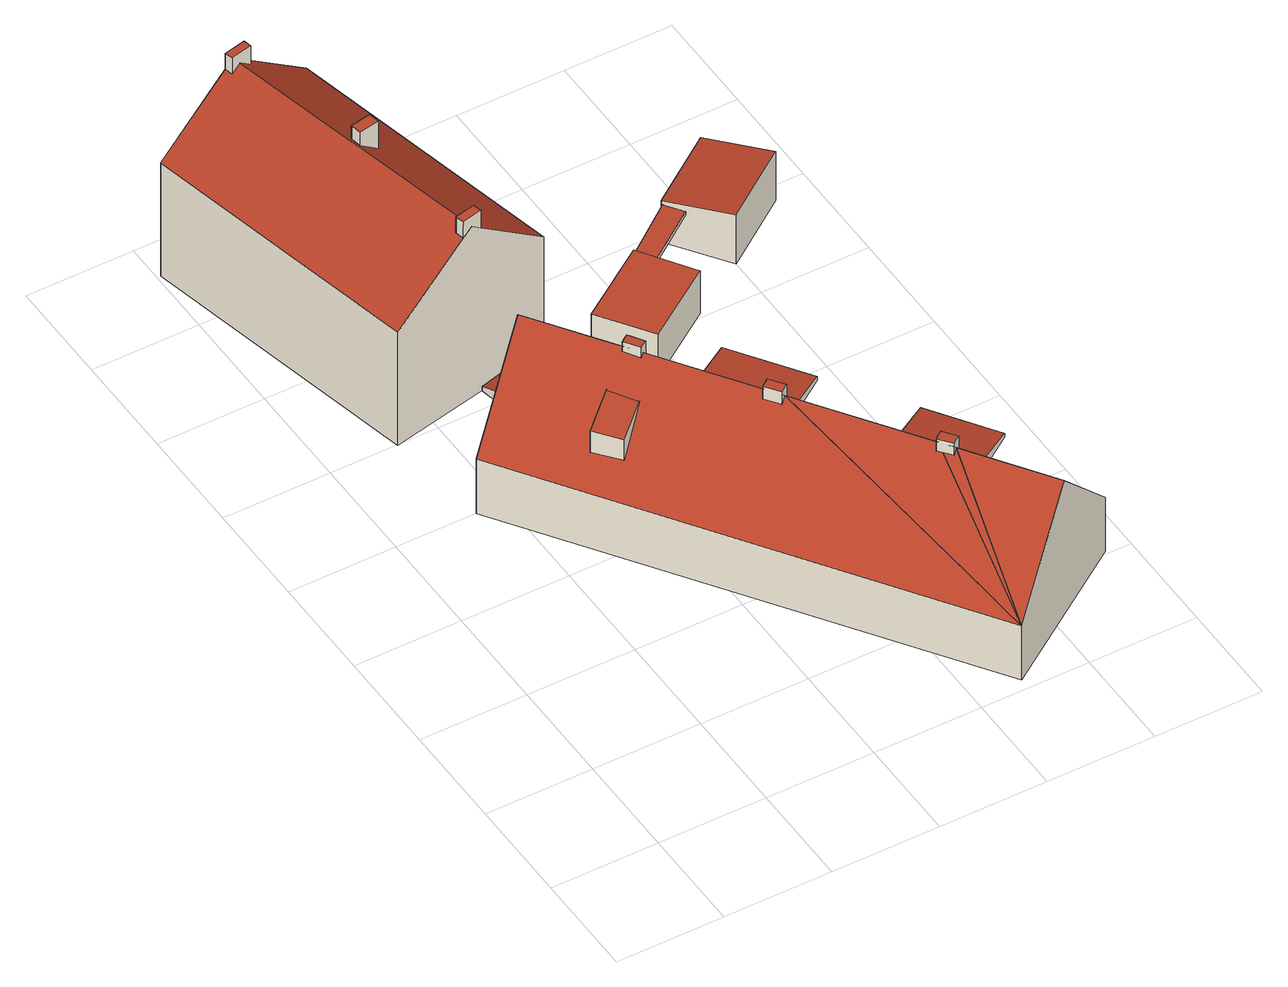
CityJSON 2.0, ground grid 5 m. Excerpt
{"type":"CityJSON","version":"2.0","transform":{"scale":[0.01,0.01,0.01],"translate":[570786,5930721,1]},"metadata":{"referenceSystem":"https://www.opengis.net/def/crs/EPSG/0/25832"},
"CityObjects":{
"building1":{"type":"Building","attributes":{"Grundfläche 2D":"108.059187","Grundhöhe NN":"1.231"},"children":["building1-1","building1-2","building1-3"],"geometry":[{"type":"Solid","lod":"3","boundaries":[[[[0,1,2,3,4,5,6,7,8,9]],[[0,10,11,12,13,5,4,3,2,1]],[[11,10,0,9,8,14,15]],[[12,11,15,16]],[[7,6,5,13,12,16,17]],[[8,7,17,14]],[[15,14,17,16]]]],"semantics":{"surfaces":[{"type":"RoofSurface"},{"type":"WallSurface"},{"type":"GroundSurface"}],"values":[[0,0,1,1,1,1,2]]}}]},
"building1-1":{"type":"BuildingInstallation","parents":["building1"],"geometry":[{"type":"MultiSurface","lod":"3","boundaries":[[[18,19,20,21,22,23]],[[20,19,24,25]],[[21,20,25,26]],[[27,23,22,21,26,28]],[[24,19,18,23,27,29]]],"semantics":{"surfaces":[{"type":"RoofSurface"},{"type":"WallSurface"}],"values":[0,1,1,1,1]}}]},
"building1-2":{"type":"BuildingInstallation","parents":["building1"],"geometry":[{"type":"MultiSurface","lod":"3","boundaries":[[[30,31,32,33,34,35]],[[30,35,10,36]],[[31,30,36,37]],[[32,31,37,1]],[[33,32,1,38]],[[34,33,38,9]],[[34,9,0,10,35]]],"semantics":{"surfaces":[{"type":"RoofSurface"},{"type":"WallSurface"}],"values":[0,1,1,1,1,1,1]}}]},
"building1-3":{"type":"BuildingInstallation","parents":["building1"],"geometry":[{"type":"MultiSurface","lod":"3","boundaries":[[[39,40,41,42,43,44]],[[41,13,5,6,42]],[[43,42,6,45]],[[45,46,4,47,40,39,44,43]],[[41,40,47,13]]],"semantics":{"surfaces":[{"type":"RoofSurface"},{"type":"WallSurface"}],"values":[0,1,1,1,1]}}]},
"building2":{"type":"Building","attributes":{"Grundfläche 2D":"192.296216","Grundhöhe NN":"1.295"},"children":["building2-1","building2-2","building2-3","building2-4","building2-5","building2-6","building2-7","building2-8","building2-9","building2-10"],"geometry":[{"type":"MultiSurface","lod":"3","boundaries":[[[48,49,50]],[[51,52,53,54,55,56,57,58,59,60,61,62,48,50,63]],[[64,65,49,48]],[[66,67,68,69,63,49,65,70,71]],[[68,67,69]],[[71,57,56]],[[71,56,55]],[[71,55,54]],[[71,54,53]],[[71,53,52]],[[66,52,67]],[[71,52,66]],[[51,67,52]],[[49,72,50]],[[72,63,50]],[[51,63,69,67]],[[73,74,70,65,64,48,62,75,76]],[[71,70,74,77]],[[58,57,71,77,78]],[[62,61,60,59,58,78,75]],[[76,75,78,77,74,73]]],"semantics":{"surfaces":[{"type":"RoofSurface"},{"type":"WallSurface"},{"type":"GroundSurface"}],"values":[0,0,0,0,0,0,0,0,0,0,0,0,0,0,0,0,1,1,1,1,2]}}]},
"building2-1":{"type":"BuildingInstallation","parents":["building2"],"geometry":[{"type":"MultiSurface","lod":"3","boundaries":[[[79,80,81,82,83,84,85,86]],[[87,50,72,88,84,83,82,81]],[[85,84,88,89]],[[90,79,86,85,89,63]],[[90,91,87,81,80,79]]],"semantics":{"surfaces":[{"type":"RoofSurface"},{"type":"WallSurface"}],"values":[0,1,1,1,1]}}]},
"building2-2":{"type":"BuildingInstallation","parents":["building2"],"geometry":[{"type":"MultiSurface","lod":"3","boundaries":[[[92,93,94]],[[95,92,94,96]],[[95,96,97]],[[97,96,98,99]],[[93,92,100,101]],[[94,93,101,102]],[[96,94,102,98]],[[95,97,99,103]],[[92,95,103,100]]],"semantics":{"surfaces":[{"type":"RoofSurface"},{"type":"WallSurface"}],"values":[0,0,0,1,1,1,1,1,1]}}]},
"building2-3":{"type":"BuildingInstallation","parents":["building2"],"geometry":[{"type":"MultiSurface","lod":"3","boundaries":[[[104,105,106]],[[105,104,107,108,109]],[[110,109,108]],[[110,108,107,111,112,113]],[[114,115,104,106]],[[115,111,107,104]],[[113,116,109,110]],[[117,105,109,116]],[[117,114,106,105]]],"semantics":{"surfaces":[{"type":"RoofSurface"},{"type":"WallSurface"}],"values":[0,0,0,1,1,1,1,1,1]}}]},
"building2-4":{"type":"BuildingInstallation","parents":["building2"],"geometry":[{"type":"MultiSurface","lod":"3","boundaries":[[[118,119,120,121,122,123,124]],[[120,119,125,51]],[[51,69,121,120]],[[122,121,69,126]],[[127,123,122,126]],[[124,123,127,66,128,118]],[[119,118,128,125]]],"semantics":{"surfaces":[{"type":"RoofSurface"},{"type":"WallSurface"}],"values":[0,1,1,1,1,1,1]}}]},
"building2-5":{"type":"BuildingInstallation","parents":["building2"],"geometry":[{"type":"MultiSurface","lod":"3","boundaries":[[[129,130,131,132,133,134]],[[134,133,132,135,136]],[[136,137,129,134]],[[137,138,130,129]],[[138,135,132,131,130]]],"semantics":{"surfaces":[{"type":"RoofSurface"},{"type":"WallSurface"}],"values":[0,1,1,1,1]}}]},
"building2-6":{"type":"BuildingInstallation","parents":["building2"],"geometry":[{"type":"MultiSurface","lod":"3","boundaries":[[[139,140,141,142,143,144,145]],[[146,147,141,140]],[[142,141,147,53]],[[143,142,53,148]],[[144,143,148,149]],[[149,55,150,145,144]],[[140,139,145,150,151,146]]],"semantics":{"surfaces":[{"type":"RoofSurface"},{"type":"WallSurface"}],"values":[0,1,1,1,1,1,1]}}]},
"building2-7":{"type":"BuildingInstallation","parents":["building2"],"geometry":[{"type":"MultiSurface","lod":"3","boundaries":[[[152,153,154,155]],[[155,154,156,68]],[[153,152,157,158]],[[158,156,154,153]]],"semantics":{"surfaces":[{"type":"RoofSurface"},{"type":"WallSurface"}],"values":[0,1,1,1]}}]},
"building2-8":{"type":"BuildingInstallation","parents":["building2"],"geometry":[{"type":"MultiSurface","lod":"3","boundaries":[[[159,160,161,162]],[[163,164,161,160]],[[164,165,162,161]],[[165,166,159,162]],[[166,163,160,159]],[[163,166,165,164]]],"semantics":{"surfaces":[{"type":"RoofSurface"},{"type":"WallSurface"},{"type":"OuterCeilingSurface"}],"values":[0,1,1,1,1,2]}}]},
"building2-9":{"type":"BuildingInstallation","parents":["building2"],"geometry":[{"type":"MultiSurface","lod":"3","boundaries":[[[167,168,169,170]],[[171,172,170,169]],[[172,173,167,170]],[[173,174,168,167]],[[174,171,169,168]],[[174,173,172,171]]],"semantics":{"surfaces":[{"type":"RoofSurface"},{"type":"WallSurface"},{"type":"OuterCeilingSurface"}],"values":[0,1,1,1,1,2]}}]},
"building2-10":{"type":"BuildingInstallation","parents":["building2"],"geometry":[{"type":"MultiSurface","lod":"3","boundaries":[[[175,176,177,178,179]],[[175,179,180,181]],[[182,177,176,175,181,183]],[[178,177,182,184]],[[178,184,180,179]],[[181,180,184,182,183]]],"semantics":{"surfaces":[{"type":"RoofSurface"},{"type":"WallSurface"},{"type":"OuterCeilingSurface"}],"values":[0,1,1,1,1,2]}}]},
"building3":{"type":"Building","attributes":{"Grundfläche 2D":"11.831873","Grundhöhe NN":"1.058"},"geometry":[{"type":"Solid","lod":"3","boundaries":[[[[185,186,187,188]],[[185,189,190,191,192,186]],[[187,186,192,193]],[[188,187,193,194]],[[190,189,185,188,194,191]],[[192,191,194,193]]]],"semantics":{"surfaces":[{"type":"RoofSurface"},{"type":"WallSurface"},{"type":"GroundSurface"}],"values":[[0,1,1,1,1,2]]}}]},
"building4":{"type":"Building","attributes":{"Grundfläche 2D":"12.875352","Grundhöhe NN":"1.058"},"children":["building4-1"],"geometry":[{"type":"Solid","lod":"3","boundaries":[[[[195,196,197,198,199]],[[196,195,199,200,201]],[[197,196,201,202]],[[198,197,202,203]],[[199,198,203,200]],[[201,200,203,202]]]],"semantics":{"surfaces":[{"type":"RoofSurface"},{"type":"WallSurface"},{"type":"GroundSurface"}],"values":[[0,1,1,1,1,2]]}}]},
"building4-1":{"type":"BuildingInstallation","parents":["building4"],"geometry":[{"type":"MultiSurface","lod":"3","boundaries":[[[189,204,205,206]],[[207,208,206,205]],[[208,190,189,206]],[[190,209,204,189]],[[209,207,205,204]],[[209,190,208,207]]],"semantics":{"surfaces":[{"type":"RoofSurface"},{"type":"WallSurface"},{"type":"OuterCeilingSurface"}],"values":[0,1,1,1,1,2]}}]}
},
"vertices":[
[696,2565,956],[687,2607,956],[550,3205,956],[538,3257,956],[403,3850,956],[394,3888,956],[353,3879,923],[7,3805,641],[301,2481,641],[651,2556,920],[746,2576,915],[1081,2648,641],[785,3971,641],[453,3900,909],[301,2481,23],[1081,2648,23],[785,3971,23],[7,3805,23],
[565,3253,1009],[572,3210,1009],[667,3227,1009],[658,3279,1009],[568,3263,1009],[563,3262,1009],[572,3210,938],[667,3227,861],[658,3279,860],[563,3262,936],[568,3263,932],[565,3253,936],
[737,2617,1009],[688,2607,1009],[687,2607,1009],[643,2597,1009],[651,2556,1009],[746,2576,1009],[737,2617,915],[688,2607,956],[643,2597,921],
[403,3850,1009],[461,3862,1009],[453,3900,1009],[353,3879,1009],[361,3841,1009],[402,3850,1009],[361,3841,922],[402,3850,956],[461,3862,909],
[938,2378,443],[956,1832,764],[957,1833,763],[1307,1329,763],[1354,1260,764],[1735,712,764],[1736,711,764],[1779,648,764],[1780,648,764],[2046,265,764],[2376,494,324],[2073,932,324],[1864,1234,324],[1379,1936,324],[1029,2441,324],[1004,1764,764],[916,2363,473],[694,2209,764],[1354,1260,763],[1307,1328,764],[866,1613,547],[1306,1329,764],[361,1979,324],[1708,32,324],[956,1832,763],[916,2363,29],[361,1979,29],[1029,2441,29],[938,2378,29],[1708,32,29],[2376,494,29],
[1026,1779,804],[985,1839,804],[980,1848,804],[957,1833,804],[956,1832,804],[945,1825,804],[991,1755,804],[1004,1764,804],[980,1848,733],[945,1825,748],[991,1755,747],[1026,1779,735],[985,1839,734],
[1409,1531,557],[1447,1472,559],[1448,1472,558],[1493,1586,448],[1531,1527,450],[1494,1586,447],[1531,1527,440],[1494,1586,437],[1409,1531,547],[1447,1472,549],[1448,1472,548],[1493,1586,438],
[1656,1182,552],[1618,1240,550],[1656,1181,553],[1740,1237,443],[1737,1240,443],[1702,1295,442],[1702,1295,441],[1740,1237,433],[1737,1240,433],[1702,1295,431],[1656,1181,543],[1656,1182,542],[1702,1295,432],[1618,1240,540],
[1372,1273,804],[1324,1341,804],[1307,1329,804],[1306,1329,804],[1285,1313,804],[1334,1245,804],[1354,1260,804],[1324,1341,740],[1285,1313,735],[1334,1245,736],[1372,1273,739],
[1199,2005,451],[1128,1960,542],[1176,1886,545],[1190,1864,546],[1254,1905,463],[1261,1910,454],[1190,1864,536],[1261,1910,444],[1199,2005,441],[1128,1960,532],
[1798,666,804],[1754,726,804],[1736,712,804],[1735,712,804],[1716,697,804],[1762,636,804],[1800,664,804],[1754,726,738],[1736,712,762],[1716,697,738],[1762,636,740],[1800,664,736],[1798,666,736],
[844,1779,630],[703,1673,557],[791,1557,557],[924,1657,626],[791,1557,446],[743,1703,492],[703,1673,439],
[1544,2050,295],[1379,1936,320],[1615,1594,320],[1780,1708,295],[1379,1936,275],[1615,1594,275],[1780,1708,275],[1544,2050,275],
[2046,1359,277],[1864,1234,312],[2073,932,312],[2254,1058,277],[2073,932,257],[2254,1058,257],[2046,1359,257],[1864,1234,257],
[901,2432,288],[897,2431,289],[617,2354,292],[652,2180,355],[916,2363,313],[916,2363,268],[901,2432,268],[617,2354,268],[897,2431,268],[652,2180,268],
[1568,2762,240],[1233,2534,240],[1397,2293,240],[1732,2521,240],[1568,2762,212],[1568,2762,192],[1568,2762,6],[1233,2534,6],[1397,2293,6],[1732,2521,6],
[1818,2951,232],[2003,2692,274],[2326,2922,274],[2138,3186,231],[1815,2956,231],[1815,2956,6],[2003,2692,6],[2326,2922,6],[2138,3186,6],
[1621,2685,212],[1876,2870,212],[1818,2951,212],[1876,2870,192],[1818,2951,192],[1621,2685,192]
]}
